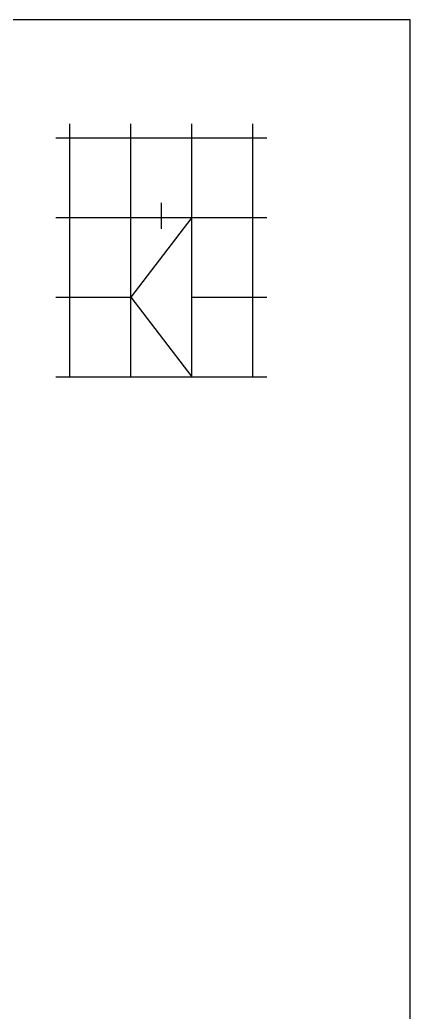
# Model space of a CAD drawing. Extents: x -207922 to -189609, y 24831 to 30124.
# Drawn here: x -207213.7 to -207153.8, y 28978 to 29130.6 of the extents above; entities that cross this region are included whole.
import ezdxf

# ---------------------------------------------------------------- set-up
doc = ezdxf.new("R2010")
doc.units = 0
doc.header["$LTSCALE"] = 8
doc.layers.get('0').update_dxf_attribs({"linetype": 'CONTINUOUS'})
doc.layers.add('MARCHIO', color=7, linetype='CONTINUOUS')
doc.layers.add('QUOTE', color=254, linetype='CONTINUOUS')

msp = doc.modelspace()

# ---------------------------------------------------------------- linework, layer by layer
at = {"ltscale": 0.2}
for p, q in [((-207187.32, 29100.2), (-207196.68, 29087.96)), ((-207196.68, 29087.96), (-207187.32, 29075.72))]:
    msp.add_line(p, q, dxfattribs=at)
at = {"layer": 'MARCHIO'}
msp.add_lwpolyline([(-207450.8, 29130.6), (-207450.8, 28710.6), (-207153.8, 28710.6), (-207153.8, 29130.6)], close=True, dxfattribs=at)
at = {"layer": 'QUOTE', "color": 3}
for p, q in [((-207206.04, 29075.72), (-207206.04, 29114.6)), ((-207196.68, 29075.72), (-207196.68, 29114.6)), ((-207187.32, 29075.72), (-207187.32, 29114.6)), ((-207177.96, 29075.72), (-207177.96, 29114.6)), ((-207208.2, 29112.44), (-207175.8, 29112.44)), ((-207208.2, 29100.2), (-207175.8, 29100.2)), ((-207208.2, 29087.96), (-207196.68, 29087.96)), ((-207187.32, 29087.96), (-207175.8, 29087.96)), ((-207208.2, 29075.72), (-207175.8, 29075.72))]:
    msp.add_line(p, q, dxfattribs=at)
at = {"layer": 'QUOTE', "color": 4}
msp.add_line((-207192, 29102.49), (-207192, 29098.49), dxfattribs=at)

doc.saveas('drawing.dxf')
